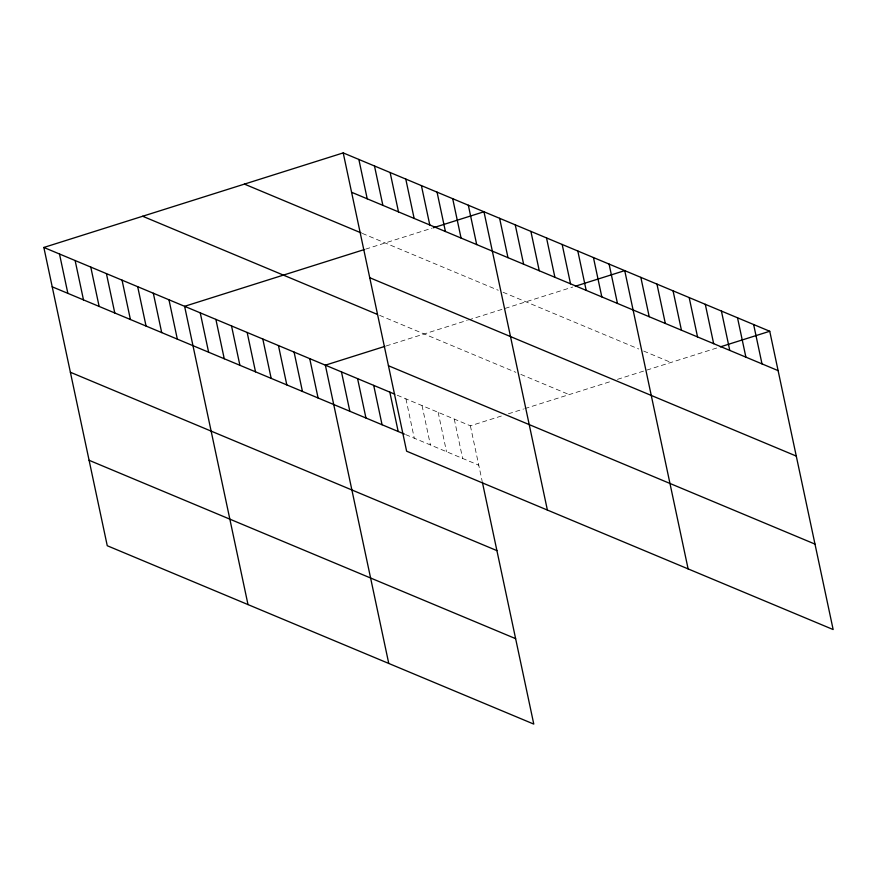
<?xml version="1.0" encoding="UTF-8"?>
<svg xmlns="http://www.w3.org/2000/svg" width="877" height="877" viewBox="0 0 877 877"><rect width="100%" height="100%" fill="white"/><g stroke="black" fill="none" stroke-linecap="round" stroke-linejoin="round"><path stroke-width="0.66" stroke-dasharray="4.38 3.29" d="M365.61 249.145L432.043 228.163M386.154 345.966L467.211 320.368M468.515 319.952L572.802 287.02M397.248 395.231L470.379 425.805L503.31 415.413M508.375 413.812L523.58 409.011M524.841 408.605L612.234 381.013M617.452 379.357L717.814 347.665M362.322 233.403L498.268 290.254M503.08 292.26L638.73 348.991M643.685 351.063L670.96 362.464M379.642 315.358L515.873 372.319M520.828 374.391L569.173 394.606M405.612 434.586L478.743 465.172M470.379 425.805L482.054 480.706M454.264 419.074L462.639 458.43M438.149 412.333L446.525 451.699M422.045 405.591L430.41 444.957M405.93 398.86L414.295 438.215"/><path stroke-width="1.32" d="M482.328 481.999L533.786 724.095L107.257 545.735L43.85 247.457L343.214 152.905L769.743 331.265L833.15 629.543L406.621 451.195L343.214 152.905M364.306 249.561L184.608 306.314L248.005 604.593M433.315 227.768L483.972 211.763L547.38 510.052M384.893 346.371L325.356 365.172L388.763 663.451M575.334 286.22L624.731 270.62L688.127 568.91M720.357 346.864L769.743 331.265M351.578 192.271L778.118 370.62M244.431 184.104L361.116 232.898M369.743 277.713L796.272 456.073M142.644 216.246L377.231 314.35M388.456 365.742L814.985 544.102M43.85 247.457L394.771 394.19M52.214 286.812L404.374 434.071M70.379 372.254L496.908 550.613M89.092 460.293L515.621 638.653M753.639 324.523L762.003 363.889M737.524 317.792L745.888 357.147M721.409 311.05L729.774 350.405M705.294 304.308L713.659 343.674M689.179 297.577L697.544 336.932M673.065 290.835L681.429 330.201M656.95 284.093L665.325 323.46M640.835 277.362L649.21 316.718M609.087 264.087L617.452 303.442M593.444 257.542L601.819 296.897M577.811 250.997L586.176 290.364M562.168 244.464L570.532 283.819M546.524 237.919L554.9 277.285M530.892 231.385L539.256 270.741M515.248 224.841L523.613 264.207M499.616 218.307L507.98 257.663M468.329 205.218L476.693 244.584M452.696 198.684L461.061 238.04M437.053 192.14L445.417 231.506M421.409 185.606L429.785 224.961M405.777 179.061L414.141 218.428M390.133 172.528L398.498 211.883M374.49 165.983L382.865 205.35M358.857 159.45L367.222 198.805M389.816 392.118L398.18 431.484M373.701 385.376L382.065 424.742M357.586 378.645L365.95 418M341.471 371.903L349.835 411.269M309.724 358.627L318.088 397.994M294.08 352.083L302.444 391.449M278.447 345.549L286.812 384.904M262.804 339.004L271.168 378.371M247.161 332.471L255.525 371.826M231.528 325.926L239.892 365.292M215.885 319.392L224.249 358.748M200.241 312.848L208.616 352.214M168.965 299.77L177.329 339.136M153.322 293.225L161.697 332.591M137.689 286.691L146.053 326.047M122.046 280.147L130.41 319.513M106.413 273.613L114.777 312.968M90.769 267.068L99.134 306.435M75.126 260.535L83.49 299.89M59.493 253.99L67.858 293.356"/></g></svg>
